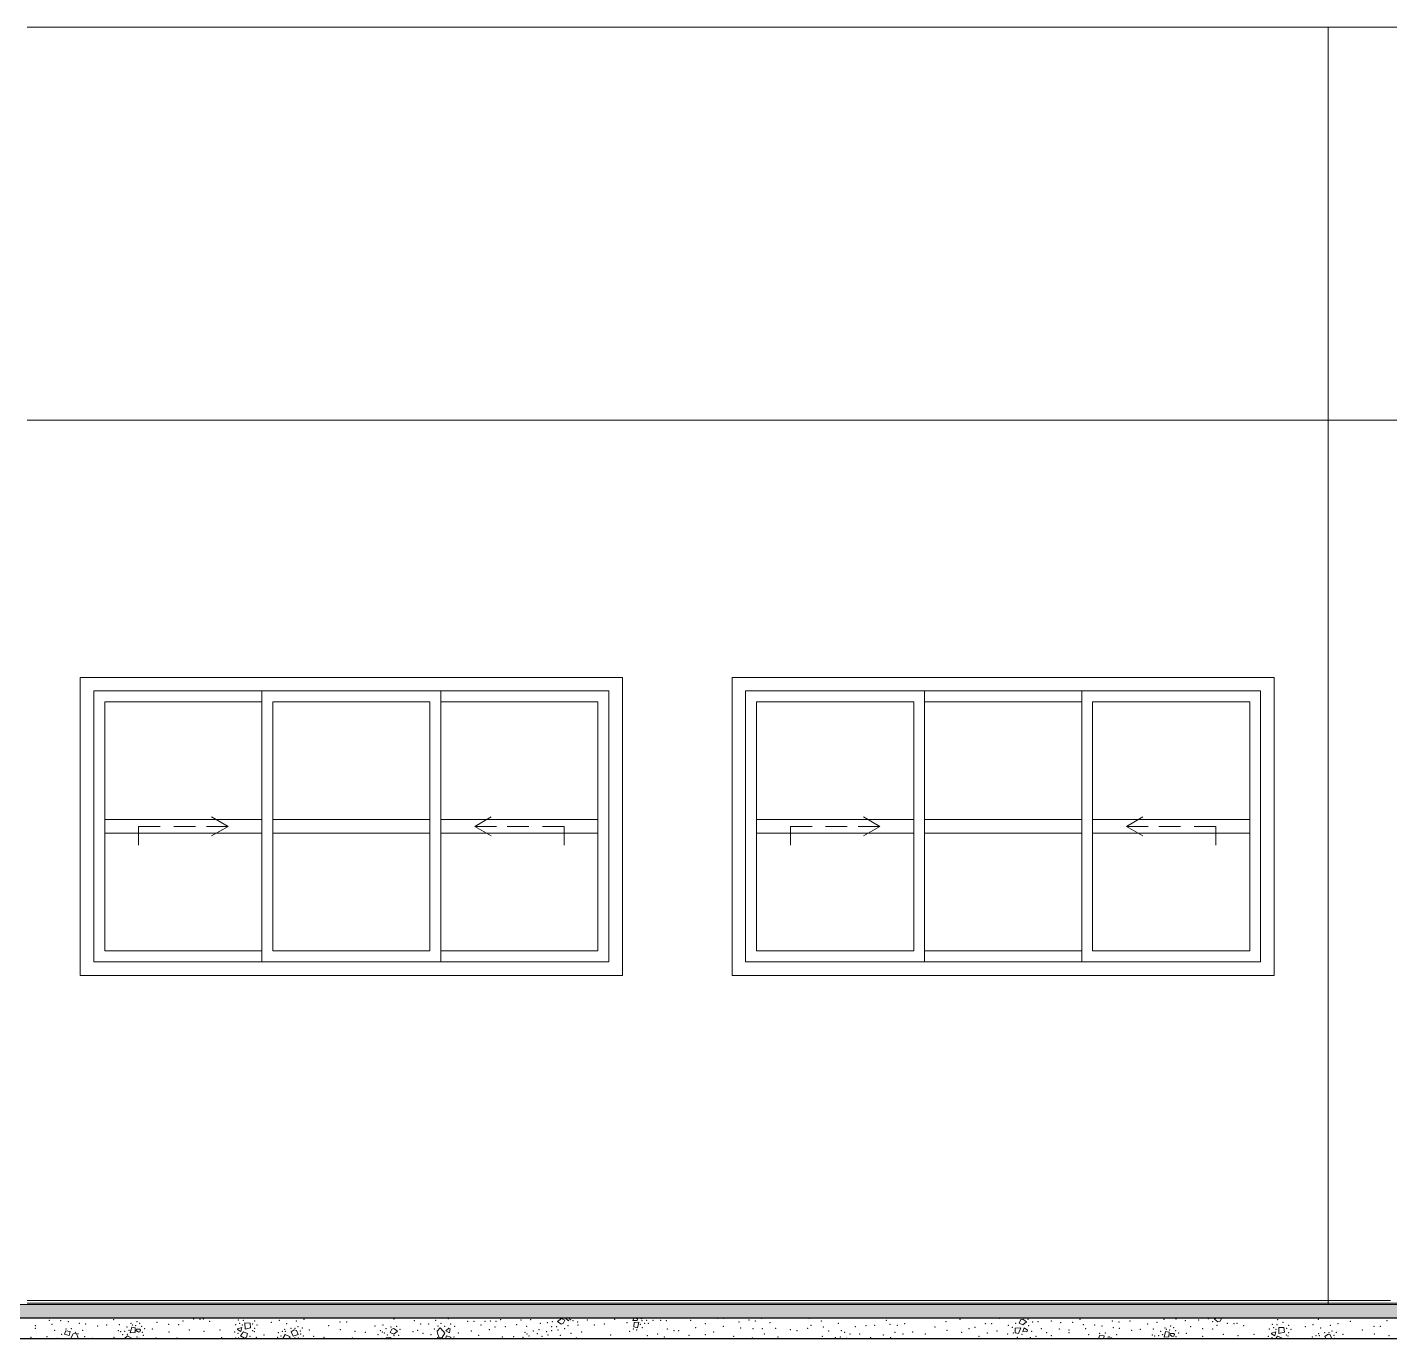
# Model space of a CAD drawing. Header units: metres. Extents: x -77 to 95, y 0 to 9.
# Drawn here: x -20.16 to -15.14, y -0.14 to 4.7 of the extents above; entities that cross this region are included whole.
import ezdxf

# ---------------------------------------------------------------- set-up
doc = ezdxf.new("R2010")
doc.units = ezdxf.units.M
doc.header["$MEASUREMENT"] = 0
for name, color, linetype, lineweight in [('Janelas Archicad_Caneta_No__241', 7, 'Continuous', 13), ('LAJES.EST_Caneta_No__241', 7, 'Continuous', 13), ('LAJES.EST_Caneta_No__3', 7, 'Continuous', 25), ('PAREDE CONSTRUIR_Caneta_No__241', 7, 'Continuous', 13)]:
    doc.layers.add(name, color=color, linetype=linetype, lineweight=lineweight)
for name, color, linetype, lineweight, true_color in [('Janelas Archicad_Caneta_No__9', 7, 'Continuous', 5, 0x020202), ('Janelas Archicad_Caneta_No__97', 7, 'Continuous', 5, 0x6b6b6b), ('LAJES.EST_Caneta_No__95', 7, 'Continuous', 0, 0xaeaeae)]:
    doc.layers.add(name, color=color, linetype=linetype, lineweight=lineweight, true_color=true_color)
doc.layers.add('LAJES.EST', color=7, linetype='Continuous')

# ---------------------------------------------------------------- blocks, each defined once
blk = doc.blocks.new('*X10', base_point=(-62.4632, 0))
at = {"layer": 'LAJES.EST_Caneta_No__241', "color": 7, "linetype": 'Continuous', "lineweight": 13}
for p, q in [((-19.7828, -0.1194), (-19.7777, -0.0988)), ((-19.7647, -0.1016), (-19.7777, -0.0988)), ((-19.3872, -0.1047), (-19.3711, -0.1002)), ((-19.3711, -0.1002), (-19.3745, -0.1149)), ((-19.3594, -0.1061), (-19.36, -0.0833)), ((-19.341, -0.0844), (-19.36, -0.0833)), ((-19.341, -0.0844), (-19.339, -0.101)), ((-18.1923, -0.0665), (-18.206, -0.0777)), ((-18.1933, -0.0877), (-18.206, -0.0777)), ((-18.1851, -0.0857), (-18.1933, -0.0877)), ((-18.1923, -0.0665), (-18.179, -0.0729)), ((-18.179, -0.0729), (-18.1851, -0.0857)), ((-18.1771, -0.0653), (-18.177, -0.065)), ((-18.1655, -0.0748), (-18.1771, -0.0653)), ((-18.1615, -0.065), (-18.1655, -0.0748)), ((-17.9288, -0.0739), (-17.9252, -0.065)), ((-17.9129, -0.0746), (-17.9288, -0.0739)), ((-17.9244, -0.0977), (-17.9238, -0.0811)), ((-17.9244, -0.0977), (-17.9115, -0.1006)), ((-17.9238, -0.0811), (-17.9064, -0.08)), ((-17.9169, -0.065), (-17.9115, -0.0694)), ((-17.9115, -0.0694), (-17.9129, -0.0746)), ((-17.9064, -0.08), (-17.9115, -0.1006)), ((-17.8963, -0.0682), (-17.9029, -0.065)), ((-17.8963, -0.0682), (-17.8924, -0.065)), ((-16.5035, -0.0835), (-16.4973, -0.0708)), ((-16.4901, -0.0899), (-16.5035, -0.0835)), ((-16.4973, -0.0708), (-16.4891, -0.0688)), ((-16.4901, -0.0899), (-16.4765, -0.0788)), ((-16.4891, -0.0688), (-16.4765, -0.0788)), ((-15.778, -0.065), (-15.7826, -0.0688)), ((-15.77, -0.0788), (-15.7826, -0.0688)), ((-15.7618, -0.0768), (-15.77, -0.0788)), ((-15.7561, -0.065), (-15.7618, -0.0768)), ((-15.5446, -0.1221), (-15.5452, -0.0994)), ((-15.5262, -0.1004), (-15.5452, -0.0994)), ((-15.5262, -0.1004), (-15.5242, -0.117)), ((-20.0208, -0.1118), (-20.0254, -0.1243)), ((-20.0085, -0.1301), (-20.0254, -0.1243)), ((-20.0208, -0.1118), (-20.0044, -0.1147)), ((-20.0202, -0.1415), (-20.02, -0.1403)), ((-20.02, -0.1403), (-20.0178, -0.1415)), ((-20.0044, -0.1147), (-20.0085, -0.1301)), ((-19.9934, -0.1231), (-20.0026, -0.1391)), ((-20.0011, -0.1415), (-20.0026, -0.1391)), ((-19.9814, -0.1224), (-19.9934, -0.1231)), ((-19.9754, -0.1392), (-19.9814, -0.1224)), ((-19.9754, -0.1392), (-19.9751, -0.1415)), ((-19.7929, -0.1312), (-19.8056, -0.1415)), ((-19.7929, -0.1312), (-19.7796, -0.1376)), ((-19.7654, -0.1183), (-19.7828, -0.1194)), ((-19.7796, -0.1376), (-19.7815, -0.1415)), ((-19.7647, -0.1016), (-19.7654, -0.1183)), ((-19.761, -0.111), (-19.7597, -0.1057)), ((-19.7529, -0.1176), (-19.761, -0.111)), ((-19.7597, -0.1057), (-19.7471, -0.1063)), ((-19.7529, -0.1176), (-19.7475, -0.1156)), ((-19.745, -0.1094), (-19.7475, -0.1156)), ((-19.745, -0.1094), (-19.7471, -0.1063)), ((-19.3874, -0.1073), (-19.3872, -0.1047)), ((-19.3745, -0.1149), (-19.3874, -0.1073)), ((-19.3652, -0.1154), (-19.3758, -0.1312)), ((-19.3618, -0.1391), (-19.3758, -0.1312)), ((-19.3652, -0.1154), (-19.3499, -0.1223)), ((-19.354, -0.1358), (-19.3618, -0.1391)), ((-19.339, -0.101), (-19.3594, -0.1061)), ((-19.3499, -0.1223), (-19.354, -0.1358)), ((-19.2204, -0.1403), (-19.2115, -0.1262)), ((-19.2204, -0.1403), (-19.2191, -0.1415)), ((-19.2115, -0.1262), (-19.1925, -0.135)), ((-19.1925, -0.135), (-19.1975, -0.1415)), ((-19.1897, -0.1165), (-19.178, -0.1086)), ((-19.1821, -0.1314), (-19.1897, -0.1165)), ((-19.1821, -0.1314), (-19.1639, -0.1259)), ((-19.1801, -0.1415), (-19.1752, -0.1377)), ((-19.178, -0.1086), (-19.1699, -0.1109)), ((-19.1752, -0.1377), (-19.1738, -0.1415)), ((-19.1699, -0.1109), (-19.1639, -0.1259)), ((-18.8385, -0.1415), (-18.8384, -0.1376)), ((-18.8384, -0.1376), (-18.821, -0.1365)), ((-18.8242, -0.1183), (-18.8181, -0.1056)), ((-18.8108, -0.1247), (-18.8242, -0.1183)), ((-18.821, -0.1365), (-18.8222, -0.1415)), ((-18.8181, -0.1056), (-18.8099, -0.1035)), ((-18.8108, -0.1247), (-18.7972, -0.1135)), ((-18.8099, -0.1035), (-18.7972, -0.1135)), ((-18.6505, -0.1129), (-18.6389, -0.1017)), ((-18.6496, -0.1212), (-18.6505, -0.1129)), ((-18.6496, -0.1212), (-18.6436, -0.1379)), ((-18.6436, -0.1379), (-18.6316, -0.1373)), ((-18.6389, -0.1017), (-18.6267, -0.1143)), ((-18.6316, -0.1373), (-18.6224, -0.1213)), ((-18.6267, -0.1143), (-18.6224, -0.1213)), ((-18.6195, -0.1415), (-18.6165, -0.1303)), ((-18.6182, -0.1126), (-18.6072, -0.1024)), ((-18.605, -0.1201), (-18.6182, -0.1126)), ((-18.6165, -0.1303), (-18.5996, -0.1361)), ((-18.6072, -0.1024), (-18.6022, -0.1044)), ((-18.6022, -0.1044), (-18.605, -0.1201)), ((-18.6016, -0.1415), (-18.5996, -0.1361)), ((-16.5183, -0.1195), (-16.5176, -0.1028)), ((-16.5183, -0.1195), (-16.5053, -0.1223)), ((-16.5176, -0.1028), (-16.4967, -0.101)), ((-16.4967, -0.101), (-16.5053, -0.1223)), ((-16.4902, -0.1148), (-16.4845, -0.1008)), ((-16.4743, -0.1156), (-16.4902, -0.1148)), ((-16.4845, -0.1008), (-16.4729, -0.1103)), ((-16.4729, -0.1103), (-16.4743, -0.1156)), ((-16.206, -0.1278), (-16.2106, -0.1403)), ((-16.207, -0.1415), (-16.2106, -0.1403)), ((-16.206, -0.1278), (-16.1896, -0.1307)), ((-16.1896, -0.1307), (-16.1925, -0.1415)), ((-16.1786, -0.1391), (-16.18, -0.1415)), ((-16.1666, -0.1385), (-16.1786, -0.1391)), ((-16.1655, -0.1415), (-16.1666, -0.1385)), ((-15.968, -0.1354), (-15.9629, -0.1148)), ((-15.9506, -0.1343), (-15.968, -0.1354)), ((-15.95, -0.1176), (-15.9629, -0.1148)), ((-15.95, -0.1176), (-15.9506, -0.1343)), ((-15.9462, -0.127), (-15.9449, -0.1217)), ((-15.9381, -0.1337), (-15.9462, -0.127)), ((-15.9449, -0.1217), (-15.9323, -0.1223)), ((-15.9381, -0.1337), (-15.9327, -0.1316)), ((-15.9302, -0.1254), (-15.9327, -0.1316)), ((-15.9302, -0.1254), (-15.9323, -0.1223)), ((-15.5726, -0.1233), (-15.5724, -0.1207)), ((-15.5597, -0.1309), (-15.5726, -0.1233)), ((-15.5724, -0.1207), (-15.5563, -0.1162)), ((-15.5563, -0.1162), (-15.5597, -0.1309)), ((-15.5504, -0.1315), (-15.5572, -0.1415)), ((-15.5504, -0.1315), (-15.5351, -0.1383)), ((-15.5242, -0.117), (-15.5446, -0.1221)), ((-15.5351, -0.1383), (-15.5361, -0.1415)), ((-15.3749, -0.1326), (-15.3632, -0.1246)), ((-15.3703, -0.1415), (-15.3749, -0.1326)), ((-15.3632, -0.1246), (-15.3551, -0.1269)), ((-15.3551, -0.1269), (-15.3492, -0.1415))]:
    blk.add_line(p, q, dxfattribs=at)
for p in [(-20.1335, -0.093), (-20.0817, -0.0737), (-20.0721, -0.0885), (-20.0394, -0.0744), (-20.0118, -0.0781), (-19.9707, -0.084), (-19.9481, -0.0873), (-19.903, -0.0945), (-19.8703, -0.0911), (-19.8438, -0.0708), (-19.8234, -0.09), (-19.7956, -0.0987), (-19.7802, -0.0852), (-19.7747, -0.0902), (-19.7627, -0.0934), (-19.7585, -0.0787), (-19.7483, -0.0846), (-19.741, -0.0961), (-19.6849, -0.0809), (-19.6407, -0.088), (-19.6043, -0.0897), (-19.5886, -0.0758), (-19.5496, -0.0684), (-19.5254, -0.0699), (-19.5139, -0.0689), (-19.4895, -0.077), (-19.3943, -0.09), (-19.384, -0.072), (-19.3791, -0.085), (-19.37, -0.0903), (-19.3661, -0.074), (-19.3308, -0.0873), (-19.3241, -0.0764), (-19.3152, -0.0907), (-19.2623, -0.0815), (-19.2332, -0.0739), (-19.2058, -0.0859), (-19.1698, -0.0754), (-19.1642, -0.0965), (-19.1415, -0.0694), (-19.0515, -0.0928), (-19.0088, -0.0797), (-18.985, -0.0796), (-18.8799, -0.0944), (-18.8507, -0.0911), (-18.8207, -0.0981), (-18.8098, -0.069), (-18.8002, -0.0954), (-18.7351, -0.075), (-18.7114, -0.087), (-18.6823, -0.0865), (-18.6558, -0.0736), (-18.6472, -0.0942), (-18.6366, -0.0841), (-18.6232, -0.0956), (-18.6093, -0.067), (-18.6008, -0.0867), (-18.5855, -0.0952), (-18.5383, -0.0775), (-18.5141, -0.0773), (-18.4887, -0.0907), (-18.4735, -0.0778), (-18.454, -0.0758), (-18.4377, -0.0983), (-18.4336, -0.0777), (-18.416, -0.0708), (-18.3989, -0.0968), (-18.3573, -0.0892), (-18.3414, -0.0718), (-18.3203, -0.096), (-18.3054, -0.0709), (-18.27, -0.0846), (-18.2439, -0.0826), (-18.2285, -0.0971), (-18.2253, -0.0787), (-18.2091, -0.0965), (-18.1677, -0.0935), (-18.158, -0.0709), (-18.1498, -0.0748), (-18.1323, -0.0802), (-18.1305, -0.0912), (-18.0965, -0.0717), (-18.0702, -0.091), (-18.0335, -0.0866), (-17.996, -0.0701), (-17.9503, -0.0818), (-17.901, -0.0884), (-17.8951, -0.0742), (-17.8855, -0.0851), (-17.8776, -0.0729), (-17.871, -0.0845), (-17.8543, -0.0735), (-17.8257, -0.0729), (-17.8045, -0.0751), (-17.7151, -0.0729), (-17.6613, -0.086), (-17.6171, -0.0664), (-17.5944, -0.0954), (-17.5929, -0.0663), (-17.5367, -0.0798), (-17.5005, -0.0722), (-17.4762, -0.076), (-17.454, -0.0656), (-17.4222, -0.0816), (-17.2788, -0.0657), (-17.2716, -0.0917), (-17.2335, -0.0758), (-17.2255, -0.0981), (-17.1707, -0.0849), (-17.1081, -0.0974), (-17.0678, -0.0936), (-17.0357, -0.0915), (-16.9929, -0.0739), (-16.9799, -0.0888), (-16.953, -0.0917), (-16.9254, -0.0864), (-16.8136, -0.0978), (-16.7731, -0.0789), (-16.722, -0.0698), (-16.6663, -0.0999), (-16.6282, -0.0857), (-16.6046, -0.0857), (-16.5747, -0.0658), (-16.5426, -0.0915), (-16.5287, -0.0999), (-16.5166, -0.0843), (-16.4702, -0.0696), (-16.4683, -0.0935), (-16.4534, -0.0798), (-16.4334, -0.0787), (-16.3843, -0.0759), (-16.3498, -0.0825), (-16.3054, -0.0808), (-16.2792, -0.0704), (-16.267, -0.0897), (-16.2246, -0.0904), (-16.197, -0.0941), (-16.1599, -0.0759), (-16.1559, -0.1), (-16.1352, -0.0793), (-16.0938, -0.0758), (-16.029, -0.0868), (-15.9946, -0.0803), (-15.9684, -0.0699), (-15.9437, -0.0947), (-15.924, -0.0682), (-15.8895, -0.0748), (-15.8701, -0.0969), (-15.8404, -0.0721), (-15.8057, -0.0678), (-15.7889, -0.078), (-15.7738, -0.0919), (-15.7348, -0.0844), (-15.7106, -0.0859), (-15.6991, -0.0849), (-15.6747, -0.093), (-15.6456, -0.065), (-15.5692, -0.088), (-15.5513, -0.0901), (-15.5498, -0.0709), (-15.5297, -0.081), (-15.5093, -0.0924), (-15.48, -0.0651), (-15.4475, -0.0975), (-15.4184, -0.0899), (-15.3989, -0.0693), (-15.355, -0.0914), (-15.3268, -0.0854), (-15.2809, -0.0768), (-15.194, -0.0957), (-15.1702, -0.0956), (-15.1457, -0.0749), (-20.1489, -0.1365), (-20.1336, -0.1035), (-20.0896, -0.1338), (-20.0617, -0.11), (-20.0531, -0.1397), (-20.0366, -0.1256), (-20.0206, -0.1049), (-20, -0.1042), (-19.9862, -0.1183), (-19.9762, -0.1233), (-19.9587, -0.1099), (-19.9511, -0.1342), (-19.9224, -0.1395), (-19.8428, -0.1364), (-19.8269, -0.1119), (-19.8182, -0.1149), (-19.8116, -0.1265), (-19.8037, -0.1143), (-19.7941, -0.1252), (-19.7881, -0.111), (-19.7586, -0.1355), (-19.7504, -0.1395), (-19.7388, -0.1175), (-19.7352, -0.1291), (-19.7295, -0.1042), (-19.7013, -0.106), (-19.6886, -0.1383), (-19.6404, -0.1166), (-19.6102, -0.1388), (-19.5647, -0.1094), (-19.5111, -0.1143), (-19.4514, -0.1097), (-19.4454, -0.1376), (-19.3983, -0.1164), (-19.3942, -0.1391), (-19.3853, -0.1218), (-19.3824, -0.1385), (-19.3407, -0.1324), (-19.3317, -0.1111), (-19.3256, -0.1149), (-19.3235, -0.1034), (-19.3182, -0.1359), (-19.2892, -0.128), (-19.2386, -0.1359), (-19.2365, -0.1192), (-19.2265, -0.1317), (-19.2221, -0.1145), (-19.2131, -0.1069), (-19.2109, -0.1137), (-19.1904, -0.1029), (-19.175, -0.1029), (-19.1624, -0.1392), (-19.1557, -0.1134), (-19.1542, -0.1244), (-19.1476, -0.1019), (-19.1446, -0.1313), (-19.1227, -0.1088), (-19.1067, -0.1325), (-19.0677, -0.1358), (-19.0076, -0.1079), (-18.9634, -0.1393), (-18.9537, -0.1142), (-18.9151, -0.1176), (-18.8686, -0.1268), (-18.8601, -0.1113), (-18.8538, -0.1395), (-18.8534, -0.1164), (-18.8452, -0.1204), (-18.8389, -0.1044), (-18.8342, -0.1281), (-18.8097, -0.1307), (-18.7921, -0.1294), (-18.7871, -0.1072), (-18.7856, -0.141), (-18.7396, -0.115), (-18.7227, -0.1105), (-18.7026, -0.1209), (-18.6739, -0.1262), (-18.6612, -0.1056), (-18.6488, -0.1371), (-18.5884, -0.1348), (-18.5719, -0.1207), (-18.5246, -0.1126), (-18.4975, -0.1285), (-18.4579, -0.1075), (-18.4099, -0.1349), (-18.3678, -0.1337), (-18.3337, -0.1365), (-18.3267, -0.1176), (-18.3191, -0.1245), (-18.3118, -0.1317), (-18.296, -0.1132), (-18.2805, -0.1227), (-18.2753, -0.108), (-18.2639, -0.1322), (-18.2471, -0.1156), (-18.2412, -0.1282), (-18.2287, -0.1121), (-18.2047, -0.1091), (-18.1959, -0.1287), (-18.1806, -0.1039), (-18.1567, -0.1216), (-18.1374, -0.1393), (-18.1173, -0.1164), (-18.011, -0.128), (-17.9409, -0.1147), (-17.9265, -0.106), (-17.9145, -0.1091), (-17.8936, -0.1006), (-17.8752, -0.1307), (-17.837, -0.1236), (-17.812, -0.1347), (-17.8012, -0.1049), (-17.7772, -0.1115), (-17.7591, -0.1121), (-17.7218, -0.1292), (-17.6966, -0.101), (-17.6617, -0.1265), (-17.6303, -0.1171), (-17.5564, -0.1326), (-17.5302, -0.1013), (-17.4871, -0.1392), (-17.4855, -0.1048), (-17.4506, -0.1047), (-17.4433, -0.1234), (-17.4014, -0.1031), (-17.393, -0.1354), (-17.3469, -0.1077), (-17.3226, -0.1114), (-17.283, -0.103), (-17.2297, -0.1326), (-17.2058, -0.1135), (-17.1817, -0.1378), (-17.1628, -0.1353), (-17.1594, -0.112), (-17.1471, -0.1184), (-17.1411, -0.1394), (-17.1268, -0.1245), (-17.0914, -0.1239), (-17.0515, -0.1381), (-17.0048, -0.1271), (-16.977, -0.1371), (-16.9609, -0.1178), (-16.9317, -0.124), (-16.9138, -0.1412), (-16.8961, -0.1164), (-16.8488, -0.1236), (-16.7698, -0.1107), (-16.7152, -0.118), (-16.6887, -0.1047), (-16.6516, -0.1326), (-16.621, -0.1198), (-16.5849, -0.1128), (-16.5456, -0.1235), (-16.533, -0.1406), (-16.5252, -0.1202), (-16.5103, -0.1366), (-16.4932, -0.1256), (-16.4624, -0.137), (-16.4565, -0.1146), (-16.4406, -0.1323), (-16.4213, -0.1046), (-16.4019, -0.1191), (-16.3849, -0.1305), (-16.3552, -0.106), (-16.3188, -0.1195), (-16.3187, -0.109), (-16.2573, -0.1045), (-16.247, -0.126), (-16.2058, -0.1209), (-16.1852, -0.1202), (-16.1714, -0.1343), (-16.1614, -0.1393), (-16.1439, -0.1259), (-16.1333, -0.1033), (-16.0882, -0.1105), (-16.0555, -0.1071), (-16.0121, -0.1279), (-16.0087, -0.106), (-16.0034, -0.1309), (-15.9889, -0.1303), (-15.9808, -0.1147), (-15.9793, -0.1412), (-15.9734, -0.127), (-15.9654, -0.1012), (-15.9599, -0.1062), (-15.9479, -0.1094), (-15.9335, -0.1006), (-15.9262, -0.1121), (-15.9241, -0.1335), (-15.9147, -0.1202), (-15.8865, -0.122), (-15.8259, -0.104), (-15.8256, -0.1326), (-15.7895, -0.1058), (-15.7499, -0.1254), (-15.6963, -0.1303), (-15.6366, -0.1258), (-15.5835, -0.1324), (-15.5795, -0.106), (-15.5705, -0.1378), (-15.5643, -0.101), (-15.5552, -0.1063), (-15.5169, -0.1271), (-15.516, -0.1033), (-15.5108, -0.131), (-15.5087, -0.1194), (-15.5004, -0.1067), (-15.4217, -0.1352), (-15.4073, -0.1305), (-15.3983, -0.1229), (-15.3961, -0.1297), (-15.391, -0.1019), (-15.3757, -0.1189), (-15.3602, -0.1189), (-15.3494, -0.1125), (-15.3409, -0.1294), (-15.3394, -0.1404), (-15.3328, -0.1179), (-15.3079, -0.1248), (-15.2367, -0.1088), (-15.1928, -0.124), (-15.1389, -0.1302)]:
    blk.add_point(p, dxfattribs=at)

msp = doc.modelspace()

# ---------------------------------------------------------------- hatches: boundary and pattern name
at = {"layer": 'LAJES.EST_Caneta_No__95', "linetype": 'Continuous', "lineweight": 0, "true_color": 0xaeaeae}
msp.add_hatch(color=253, dxfattribs=at).paths.add_polyline_path([(-28.3633, -0.015), (-28.3633, -0.065), (4.6383, -0.065), (4.6383, -0.015)])

# ---------------------------------------------------------------- linework, layer by layer
at = {"layer": 'Janelas Archicad_Caneta_No__241', "color": 7, "linetype": 'Continuous', "lineweight": 13}
for p, q in [((-19.9672, 1.2), (-19.9672, 2.3)), ((-19.9672, 2.3), (-17.9672, 2.3)), ((-17.9672, 2.3), (-17.9672, 1.2)), ((-17.5624, 1.2), (-17.5624, 2.3)), ((-17.5624, 2.3), (-15.5624, 2.3)), ((-15.5624, 2.3), (-15.5624, 1.2)), ((-17.9672, 1.2), (-19.9672, 1.2)), ((-15.5624, 1.2), (-17.5624, 1.2))]:
    msp.add_line(p, q, dxfattribs=at)
at = {"layer": 'Janelas Archicad_Caneta_No__9', "color": 18, "linetype": 'Continuous', "lineweight": 5, "true_color": 0x020202}
for p, q in [((-19.9172, 2.25), (-19.9172, 1.25)), ((-19.2972, 2.25), (-19.9172, 2.25)), ((-19.2972, 2.21), (-19.2972, 2.25)), ((-19.2972, 2.25), (-18.6372, 2.25)), ((-18.6372, 2.25), (-18.6372, 2.21)), ((-18.0172, 2.25), (-18.6372, 2.25)), ((-18.0172, 1.25), (-18.0172, 2.25)), ((-17.5124, 2.25), (-17.5124, 2.21)), ((-16.8524, 2.25), (-17.5124, 2.25)), ((-16.8524, 2.21), (-16.8524, 2.25)), ((-16.8524, 2.25), (-16.2724, 2.25)), ((-16.2724, 2.25), (-16.2724, 2.21)), ((-15.6124, 2.25), (-16.2724, 2.25)), ((-15.6124, 2.21), (-15.6124, 2.25)), ((-19.8772, 2.21), (-19.8772, 1.29)), ((-19.2972, 2.21), (-19.8772, 2.21)), ((-19.2972, 1.29), (-19.2972, 2.21)), ((-19.2572, 2.21), (-19.2572, 1.29)), ((-18.6772, 2.21), (-19.2572, 2.21)), ((-18.6772, 1.29), (-18.6772, 2.21)), ((-18.6372, 2.21), (-18.6372, 1.29)), ((-18.0572, 2.21), (-18.6372, 2.21)), ((-18.0572, 1.29), (-18.0572, 2.21)), ((-17.5124, 2.21), (-17.5124, 1.29)), ((-17.4724, 1.29), (-17.4724, 2.21)), ((-17.4724, 2.21), (-16.8924, 2.21)), ((-16.8924, 2.21), (-16.8924, 1.29)), ((-16.8524, 1.29), (-16.8524, 2.21)), ((-16.8524, 2.21), (-16.2724, 2.21)), ((-16.2724, 2.21), (-16.2724, 1.29)), ((-16.2324, 1.29), (-16.2324, 2.21)), ((-16.2324, 2.21), (-15.6524, 2.21)), ((-15.6524, 2.21), (-15.6524, 1.29)), ((-15.6124, 1.29), (-15.6124, 2.21)), ((-19.8772, 1.775), (-19.2972, 1.775)), ((-19.2572, 1.775), (-18.6772, 1.775)), ((-18.6372, 1.775), (-18.0572, 1.775)), ((-16.8924, 1.775), (-17.4724, 1.775)), ((-16.2724, 1.775), (-16.8524, 1.775)), ((-15.6524, 1.775), (-16.2324, 1.775)), ((-19.2972, 1.725), (-19.8772, 1.725)), ((-18.6772, 1.725), (-19.2572, 1.725)), ((-18.0572, 1.725), (-18.6372, 1.725)), ((-17.4724, 1.725), (-16.8924, 1.725)), ((-16.8524, 1.725), (-16.2724, 1.725)), ((-16.2324, 1.725), (-15.6524, 1.725)), ((-19.8772, 1.29), (-19.2972, 1.29)), ((-19.2972, 1.25), (-19.2972, 1.29)), ((-19.2572, 1.29), (-18.6772, 1.29)), ((-18.6372, 1.29), (-18.6372, 1.25)), ((-18.6372, 1.29), (-18.0572, 1.29)), ((-17.5124, 1.29), (-17.5124, 1.25)), ((-16.8924, 1.29), (-17.4724, 1.29)), ((-16.8524, 1.25), (-16.8524, 1.29)), ((-16.2724, 1.29), (-16.8524, 1.29)), ((-16.2724, 1.29), (-16.2724, 1.25)), ((-15.6524, 1.29), (-16.2324, 1.29)), ((-15.6124, 1.25), (-15.6124, 1.29)), ((-19.9172, 1.25), (-19.2972, 1.25)), ((-18.6372, 1.25), (-19.2972, 1.25)), ((-18.6372, 1.25), (-18.0172, 1.25)), ((-17.5124, 1.25), (-16.8524, 1.25)), ((-16.2724, 1.25), (-16.8524, 1.25)), ((-16.2724, 1.25), (-15.6124, 1.25))]:
    msp.add_line(p, q, dxfattribs=at)
at = {"layer": 'Janelas Archicad_Caneta_No__97', "color": 251, "linetype": 'Continuous', "lineweight": 5, "true_color": 0x6b6b6b}
for p, q in [((-19.4222, 1.75), (-19.4828, 1.785)), ((-18.5122, 1.75), (-18.4516, 1.785)), ((-17.0174, 1.75), (-17.078, 1.785)), ((-16.1074, 1.75), (-16.0468, 1.785)), ((-19.7522, 1.75), (-19.6722, 1.75)), ((-19.7522, 1.75), (-19.7522, 1.68)), ((-19.6222, 1.75), (-19.5422, 1.75)), ((-19.5022, 1.75), (-19.4222, 1.75)), ((-19.4222, 1.75), (-19.4828, 1.715)), ((-18.4322, 1.75), (-18.5122, 1.75)), ((-18.5122, 1.75), (-18.4516, 1.715)), ((-18.3122, 1.75), (-18.3922, 1.75)), ((-18.1822, 1.75), (-18.2622, 1.75)), ((-18.1822, 1.75), (-18.1822, 1.68)), ((-17.3474, 1.75), (-17.2674, 1.75)), ((-17.3474, 1.75), (-17.3474, 1.68)), ((-17.2174, 1.75), (-17.1374, 1.75)), ((-17.0974, 1.75), (-17.0174, 1.75)), ((-17.0174, 1.75), (-17.078, 1.715)), ((-16.0274, 1.75), (-16.1074, 1.75)), ((-16.1074, 1.75), (-16.0468, 1.715)), ((-15.9074, 1.75), (-15.9874, 1.75)), ((-15.7774, 1.75), (-15.8574, 1.75)), ((-15.7774, 1.75), (-15.7774, 1.68))]:
    msp.add_line(p, q, dxfattribs=at)
at = {"layer": 'LAJES.EST_Caneta_No__241', "color": 7, "linetype": 'Continuous', "lineweight": 13}
for p, q in [((4.6383, -0.015), (-28.3633, -0.015)), ((-15.3631, -0.01), (-20.1631, -0.01)), ((-15.3631, -0.01), (-15.3631, 0)), ((-2.1627, -0.01), (-15.3631, -0.01)), ((-15.3631, -0.015), (-15.3631, -0.01))]:
    msp.add_line(p, q, dxfattribs=at)
at = {"layer": 'LAJES.EST_Caneta_No__3', "color": 7, "linetype": 'Continuous', "lineweight": 25}
for p, q in [((4.6383, -0.065), (-28.3633, -0.065)), ((4.6383, -0.1415), (-28.3633, -0.1415))]:
    msp.add_line(p, q, dxfattribs=at)
at = {"layer": 'PAREDE CONSTRUIR_Caneta_No__241', "color": 7, "linetype": 'Continuous', "lineweight": 13}
for p, q in [((-20.1631, 4.7), (-15.3631, 4.7)), ((-15.3631, 4.7), (-2.1627, 4.7)), ((-15.3631, 4.7), (-15.3631, 3.25)), ((-20.1631, 3.25), (-15.3631, 3.25)), ((-15.3631, 3.25), (-15.3631, 0)), ((-15.3631, 3.25), (-15.1631, 3.25)), ((-2.1627, 3.25), (-15.1631, 3.25)), ((-20.1631, 0), (-15.3631, 0)), ((-15.3631, 0), (-15.1631, 0)), ((-15.1327, 0), (-15.1631, 0))]:
    msp.add_line(p, q, dxfattribs=at)

# ---------------------------------------------------------------- block references
at = {"layer": 'LAJES.EST', "lineweight": 0}
msp.add_blockref('*X10', (-62.4632, 0), dxfattribs=at)

doc.saveas('drawing.dxf')
